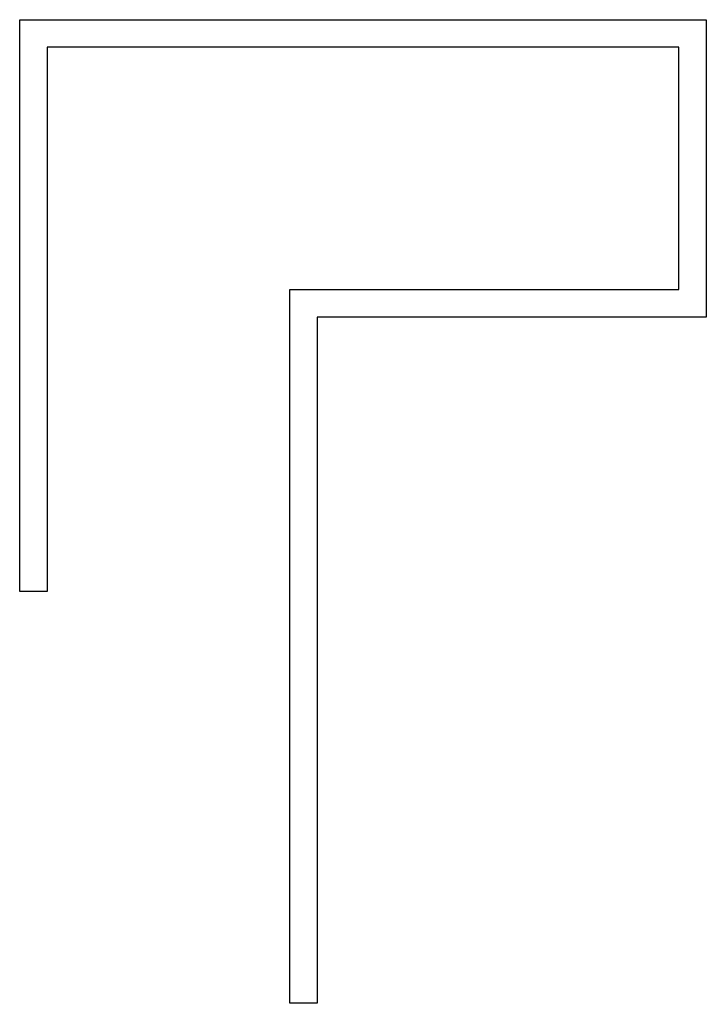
# Model space of a CAD drawing. Extents: x 941.1 to 971.1, y -22.8 to 20.2.
import ezdxf

# ---------------------------------------------------------------- set-up
doc = ezdxf.new("R2010")
doc.units = 0
doc.header["$LTSCALE"] = 15
doc.layers.get('0').update_dxf_attribs({"linetype": 'CONTINUOUS'})

msp = doc.modelspace()

# ---------------------------------------------------------------- linework, layer by layer
at = {"ltscale": 0.05}
msp.add_lwpolyline([(942.282, 18.977), (942.282, -4.823), (941.082, -4.823), (941.082, 20.177), (971.082, 20.177), (971.082, 7.177), (954.082, 7.177), (954.082, -22.823), (952.882, -22.823), (952.882, 8.377), (969.882, 8.377), (969.882, 18.977)], close=True, dxfattribs=at)

doc.saveas('drawing.dxf')
